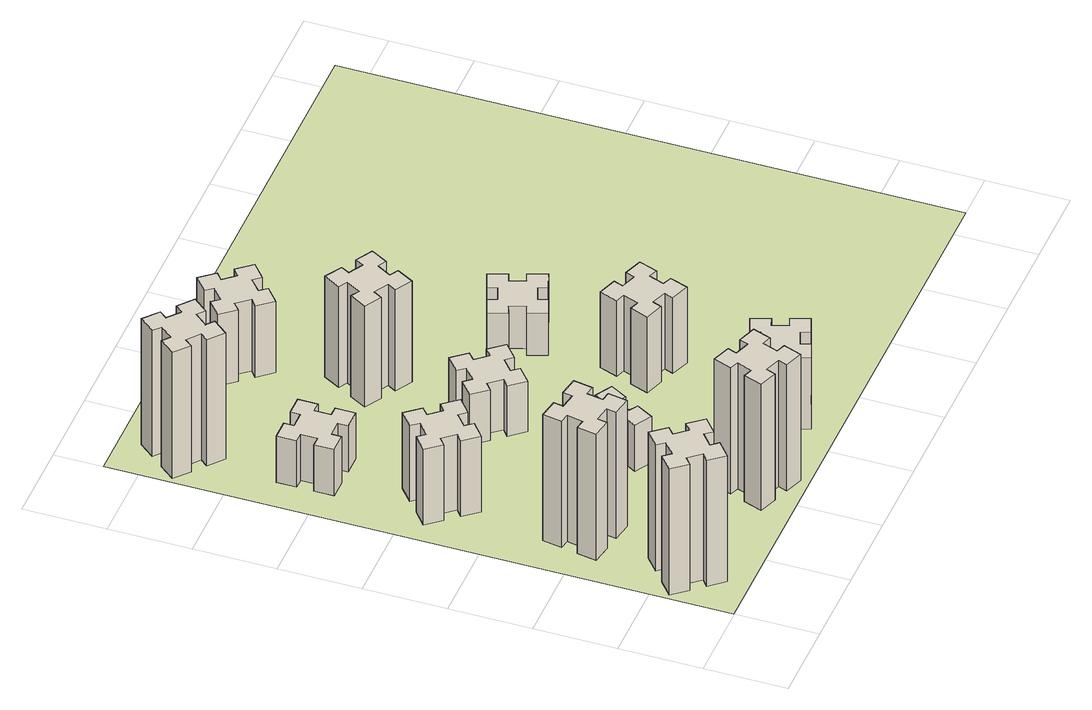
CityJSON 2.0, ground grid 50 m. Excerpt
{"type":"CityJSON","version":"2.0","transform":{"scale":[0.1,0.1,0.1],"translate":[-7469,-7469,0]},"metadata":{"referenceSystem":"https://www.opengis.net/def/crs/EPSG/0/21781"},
"CityObjects":{
"building1":{"type":"Building","attributes":{"class":"1000","function":"1000","usage":"1000","yearOfConstruction":2016,"roofType":"1000","measuredHeight":90,"storeysAboveGround":30,"storeysBelowGround":0},"geometry":[{"type":"Solid","lod":"1","boundaries":[[[[0,1,2,3,4,5,6,7,8,9,10,11,12,13,14,15,16,17,18,19]],[[17,16,20,21]],[[16,15,22,20]],[[15,14,23,22]],[[14,13,24,23]],[[13,12,25,24]],[[12,11,26,25]],[[11,10,27,26]],[[10,9,28,27]],[[9,8,29,28]],[[8,7,30,29]],[[7,6,31,30]],[[6,5,32,31]],[[5,4,33,32]],[[4,3,34,33]],[[3,2,35,34]],[[2,1,36,35]],[[1,0,37,36]],[[0,19,38,37]],[[19,18,39,38]],[[18,17,21,39]],[[24,25,26,27,28,29,30,31,32,33,34,35,36,37,38,39,21,20,22,23]]]]}]},
"building2":{"type":"Building","attributes":{"class":"1000","function":"1000","usage":"1000","yearOfConstruction":2016,"roofType":"1000","measuredHeight":90,"storeysAboveGround":30,"storeysBelowGround":0},"geometry":[{"type":"Solid","lod":"1","boundaries":[[[[40,41,42,43,44,45,46,47,48,49,50,51,52,53,54,55,56,57,58,59]],[[57,56,60,61]],[[56,55,62,60]],[[55,54,63,62]],[[54,53,64,63]],[[53,52,65,64]],[[52,51,66,65]],[[51,50,67,66]],[[50,49,68,67]],[[49,48,69,68]],[[48,47,70,69]],[[47,46,71,70]],[[46,45,72,71]],[[45,44,73,72]],[[44,43,74,73]],[[43,42,75,74]],[[42,41,76,75]],[[41,40,77,76]],[[40,59,78,77]],[[59,58,79,78]],[[58,57,61,79]],[[64,65,66,67,68,69,70,71,72,73,74,75,76,77,78,79,61,60,62,63]]]]}]},
"building3":{"type":"Building","attributes":{"class":"1000","function":"1000","usage":"1000","yearOfConstruction":2016,"roofType":"1000","measuredHeight":54,"storeysAboveGround":30,"storeysBelowGround":0},"geometry":[{"type":"Solid","lod":"1","boundaries":[[[[80,81,82,83,84,85,86,87,88,89,90,91,92,93,94,95,96,97,98,99]],[[97,96,100,101]],[[96,95,102,100]],[[95,94,103,102]],[[94,93,104,103]],[[93,92,105,104]],[[92,91,106,105]],[[91,90,107,106]],[[90,89,108,107]],[[89,88,109,108]],[[88,87,110,109]],[[87,86,111,110]],[[86,85,112,111]],[[85,84,113,112]],[[84,83,114,113]],[[83,82,115,114]],[[82,81,116,115]],[[81,80,117,116]],[[80,99,118,117]],[[99,98,119,118]],[[98,97,101,119]],[[104,105,106,107,108,109,110,111,112,113,114,115,116,117,118,119,101,100,102,103]]]]}]},
"building4":{"type":"Building","attributes":{"class":"1000","function":"1000","usage":"1000","yearOfConstruction":2016,"roofType":"1000","measuredHeight":33,"storeysAboveGround":30,"storeysBelowGround":0},"geometry":[{"type":"Solid","lod":"1","boundaries":[[[[120,121,122,123,124,125,126,127,128,129,130,131,132,133,134,135,136,137,138,139]],[[137,136,140,141]],[[136,135,142,140]],[[135,134,143,142]],[[134,133,144,143]],[[133,132,145,144]],[[132,131,146,145]],[[131,130,147,146]],[[130,129,148,147]],[[129,128,149,148]],[[128,127,150,149]],[[127,126,151,150]],[[126,125,152,151]],[[125,124,153,152]],[[124,123,154,153]],[[123,122,155,154]],[[122,121,156,155]],[[121,120,157,156]],[[120,139,158,157]],[[139,138,159,158]],[[138,137,141,159]],[[144,145,146,147,148,149,150,151,152,153,154,155,156,157,158,159,141,140,142,143]]]]}]},
"building5":{"type":"Building","attributes":{"class":"1000","function":"1000","usage":"1000","yearOfConstruction":2016,"roofType":"1000","measuredHeight":90,"storeysAboveGround":30,"storeysBelowGround":0},"geometry":[{"type":"Solid","lod":"1","boundaries":[[[[160,161,162,163,164,165,166,167,168,169,170,171,172,173,174,175,176,177,178,179]],[[177,176,180,181]],[[176,175,182,180]],[[175,174,183,182]],[[174,173,184,183]],[[173,172,185,184]],[[172,171,186,185]],[[171,170,187,186]],[[170,169,188,187]],[[169,168,189,188]],[[168,167,190,189]],[[167,166,191,190]],[[166,165,192,191]],[[165,164,193,192]],[[164,163,194,193]],[[163,162,195,194]],[[162,161,196,195]],[[161,160,197,196]],[[160,179,198,197]],[[179,178,199,198]],[[178,177,181,199]],[[184,185,186,187,188,189,190,191,192,193,194,195,196,197,198,199,181,180,182,183]]]]}]},
"building6":{"type":"Building","attributes":{"class":"1000","function":"1000","usage":"1000","yearOfConstruction":2016,"roofType":"1000","measuredHeight":90,"storeysAboveGround":30,"storeysBelowGround":0},"geometry":[{"type":"Solid","lod":"1","boundaries":[[[[200,201,202,203,204,205,206,207,208,209,210,211,212,213,214,215,216,217,218,219]],[[217,216,220,221]],[[216,215,222,220]],[[215,214,223,222]],[[214,213,224,223]],[[213,212,225,224]],[[212,211,226,225]],[[211,210,227,226]],[[210,209,228,227]],[[209,208,229,228]],[[208,207,230,229]],[[207,206,231,230]],[[206,205,232,231]],[[205,204,233,232]],[[204,203,234,233]],[[203,202,235,234]],[[202,201,236,235]],[[201,200,237,236]],[[200,219,238,237]],[[219,218,239,238]],[[218,217,221,239]],[[224,225,226,227,228,229,230,231,232,233,234,235,236,237,238,239,221,220,222,223]]]]}]},
"building7":{"type":"Building","attributes":{"class":"1000","function":"1000","usage":"1000","yearOfConstruction":2016,"roofType":"1000","measuredHeight":33,"storeysAboveGround":30,"storeysBelowGround":0},"geometry":[{"type":"Solid","lod":"1","boundaries":[[[[240,241,242,243,244,245,246,247,248,249,250,251,252,253,254,255,256,257,258,259]],[[257,256,260,261]],[[256,255,262,260]],[[255,254,263,262]],[[254,253,264,263]],[[253,252,265,264]],[[252,251,266,265]],[[251,250,267,266]],[[250,249,268,267]],[[249,248,269,268]],[[248,247,270,269]],[[247,246,271,270]],[[246,245,272,271]],[[245,244,273,272]],[[244,243,274,273]],[[243,242,275,274]],[[242,241,276,275]],[[241,240,277,276]],[[240,259,278,277]],[[259,258,279,278]],[[258,257,261,279]],[[264,265,266,267,268,269,270,271,272,273,274,275,276,277,278,279,261,260,262,263]]]]}]},
"building8":{"type":"Building","attributes":{"class":"1000","function":"1000","usage":"1000","yearOfConstruction":2016,"roofType":"1000","measuredHeight":36,"storeysAboveGround":30,"storeysBelowGround":0},"geometry":[{"type":"Solid","lod":"1","boundaries":[[[[280,281,282,283,284,285,286,287,288,289,290,291,292,293,294,295,296,297,298,299]],[[297,296,300,301]],[[296,295,302,300]],[[295,294,303,302]],[[294,293,304,303]],[[293,292,305,304]],[[292,291,306,305]],[[291,290,307,306]],[[290,289,308,307]],[[289,288,309,308]],[[288,287,310,309]],[[287,286,311,310]],[[286,285,312,311]],[[285,284,313,312]],[[284,283,314,313]],[[283,282,315,314]],[[282,281,316,315]],[[281,280,317,316]],[[280,299,318,317]],[[299,298,319,318]],[[298,297,301,319]],[[304,305,306,307,308,309,310,311,312,313,314,315,316,317,318,319,301,300,302,303]]]]}]},
"building9":{"type":"Building","attributes":{"class":"1000","function":"1000","usage":"1000","yearOfConstruction":2016,"roofType":"1000","measuredHeight":51,"storeysAboveGround":30,"storeysBelowGround":0},"geometry":[{"type":"Solid","lod":"1","boundaries":[[[[320,321,322,323,324,325,326,327,328,329,330,331,332,333,334,335,336,337,338,339]],[[337,336,340,341]],[[336,335,342,340]],[[335,334,343,342]],[[334,333,344,343]],[[333,332,345,344]],[[332,331,346,345]],[[331,330,347,346]],[[330,329,348,347]],[[329,328,349,348]],[[328,327,350,349]],[[327,326,351,350]],[[326,325,352,351]],[[325,324,353,352]],[[324,323,354,353]],[[323,322,355,354]],[[322,321,356,355]],[[321,320,357,356]],[[320,339,358,357]],[[339,338,359,358]],[[338,337,341,359]],[[344,345,346,347,348,349,350,351,352,353,354,355,356,357,358,359,341,340,342,343]]]]}]},
"building10":{"type":"Building","attributes":{"class":"1000","function":"1000","usage":"1000","yearOfConstruction":2016,"roofType":"1000","measuredHeight":72,"storeysAboveGround":30,"storeysBelowGround":0},"geometry":[{"type":"Solid","lod":"1","boundaries":[[[[360,361,362,363,364,365,366,367,368,369,370,371,372,373,374,375,376,377,378,379]],[[377,376,380,381]],[[376,375,382,380]],[[375,374,383,382]],[[374,373,384,383]],[[373,372,385,384]],[[372,371,386,385]],[[371,370,387,386]],[[370,369,388,387]],[[369,368,389,388]],[[368,367,390,389]],[[367,366,391,390]],[[366,365,392,391]],[[365,364,393,392]],[[364,363,394,393]],[[363,362,395,394]],[[362,361,396,395]],[[361,360,397,396]],[[360,379,398,397]],[[379,378,399,398]],[[378,377,381,399]],[[384,385,386,387,388,389,390,391,392,393,394,395,396,397,398,399,381,380,382,383]]]]}]},
"building11":{"type":"Building","attributes":{"class":"1000","function":"1000","usage":"1000","yearOfConstruction":2016,"roofType":"1000","measuredHeight":51,"storeysAboveGround":30,"storeysBelowGround":0},"geometry":[{"type":"Solid","lod":"1","boundaries":[[[[400,401,402,403,404,405,406,407,408,409,410,411,412,413,414,415,416,417,418,419]],[[417,416,420,421]],[[416,415,422,420]],[[415,414,423,422]],[[414,413,424,423]],[[413,412,425,424]],[[412,411,426,425]],[[411,410,427,426]],[[410,409,428,427]],[[409,408,429,428]],[[408,407,430,429]],[[407,406,431,430]],[[406,405,432,431]],[[405,404,433,432]],[[404,403,434,433]],[[403,402,435,434]],[[402,401,436,435]],[[401,400,437,436]],[[400,419,438,437]],[[419,418,439,438]],[[418,417,421,439]],[[424,425,426,427,428,429,430,431,432,433,434,435,436,437,438,439,421,420,422,423]]]]}]},
"building12":{"type":"Building","attributes":{"class":"1000","function":"1000","usage":"1000","yearOfConstruction":2016,"roofType":"1000","measuredHeight":54,"storeysAboveGround":30,"storeysBelowGround":0},"geometry":[{"type":"Solid","lod":"1","boundaries":[[[[440,441,442,443,444,445,446,447,448,449,450,451,452,453,454,455,456,457,458,459]],[[457,456,460,461]],[[456,455,462,460]],[[455,454,463,462]],[[454,453,464,463]],[[453,452,465,464]],[[452,451,466,465]],[[451,450,467,466]],[[450,449,468,467]],[[449,448,469,468]],[[448,447,470,469]],[[447,446,471,470]],[[446,445,472,471]],[[445,444,473,472]],[[444,443,474,473]],[[443,442,475,474]],[[442,441,476,475]],[[441,440,477,476]],[[440,459,478,477]],[[459,458,479,478]],[[458,457,461,479]],[[464,465,466,467,468,469,470,471,472,473,474,475,476,477,478,479,461,460,462,463]]]]}]},
"building13":{"type":"Building","attributes":{"class":"1000","function":"1000","usage":"1000","yearOfConstruction":2016,"roofType":"1000","measuredHeight":30,"storeysAboveGround":30,"storeysBelowGround":0},"geometry":[{"type":"Solid","lod":"1","boundaries":[[[[480,481,482,483,484,485,486,487,488,489,490,491,492,493,494,495,496,497,498,499]],[[497,496,500,501]],[[496,495,502,500]],[[495,494,503,502]],[[494,493,504,503]],[[493,492,505,504]],[[492,491,506,505]],[[491,490,507,506]],[[490,489,508,507]],[[489,488,509,508]],[[488,487,510,509]],[[487,486,511,510]],[[486,485,512,511]],[[485,484,513,512]],[[484,483,514,513]],[[483,482,515,514]],[[482,481,516,515]],[[481,480,517,516]],[[480,499,518,517]],[[499,498,519,518]],[[498,497,501,519]],[[504,505,506,507,508,509,510,511,512,513,514,515,516,517,518,519,501,500,502,503]]]]}]},
"landuse1":{"type":"LandUse","attributes":{"name":"plot1","function":"1010"},"geometry":[{"type":"MultiSurface","lod":"1","boundaries":[[[520,521,522,523]]]}]}
},
"vertices":[
[308,259,0],[384,323,0],[423,277,0],[515,354,0],[438,446,0],[392,408,0],[327,484,0],[373,523,0],[296,615,0],[204,538,0],[243,492,0],[166,427,0],[128,473,0],[36,396,0],[113,304,0],[159,343,0],[223,266,0],[177,228,0],[254,136,0],[346,213,0],[223,266,900],[177,228,900],[159,343,900],[113,304,900],[36,396,900],[128,473,900],[166,427,900],[243,492,900],[204,538,900],[296,615,900],[373,523,900],[327,484,900],[392,408,900],[438,446,900],[515,354,900],[423,277,900],[384,323,900],[308,259,900],[346,213,900],[254,136,900],
[444,1115,0],[345,1132,0],[356,1191,0],[237,1212,0],[217,1094,0],[276,1084,0],[258,985,0],[199,996,0],[178,877,0],[297,857,0],[307,916,0],[405,898,0],[395,839,0],[513,818,0],[534,937,0],[475,947,0],[492,1045,0],[551,1035,0],[572,1153,0],[454,1174,0],[492,1045,900],[551,1035,900],[475,947,900],[534,937,900],[513,818,900],[395,839,900],[405,898,900],[307,916,900],[297,857,900],[178,877,900],[199,996,900],[258,985,900],[276,1084,900],[217,1094,900],[237,1212,900],[356,1191,900],[345,1132,900],[444,1115,900],[454,1174,900],[572,1153,900],
[492,1888,0],[427,1964,0],[473,2003,0],[396,2095,0],[304,2018,0],[343,1972,0],[266,1907,0],[228,1953,0],[136,1876,0],[213,1784,0],[259,1823,0],[323,1746,0],[277,1708,0],[354,1616,0],[446,1693,0],[408,1739,0],[484,1803,0],[523,1757,0],[615,1834,0],[538,1926,0],[484,1803,540],[523,1757,540],[408,1739,540],[446,1693,540],[354,1616,540],[277,1708,540],[323,1746,540],[259,1823,540],[213,1784,540],[136,1876,540],[228,1953,540],[266,1907,540],[343,1972,540],[304,2018,540],[396,2095,540],[473,2003,540],[427,1964,540],[492,1888,540],[538,1926,540],[615,1834,540],
[485,2545,0],[485,2645,0],[545,2645,0],[545,2765,0],[425,2765,0],[425,2705,0],[325,2705,0],[325,2765,0],[205,2765,0],[205,2645,0],[265,2645,0],[265,2545,0],[205,2545,0],[205,2425,0],[325,2425,0],[325,2485,0],[425,2485,0],[425,2425,0],[545,2425,0],[545,2545,0],[425,2485,330],[425,2425,330],[325,2485,330],[325,2425,330],[205,2425,330],[205,2545,330],[265,2545,330],[265,2645,330],[205,2645,330],[205,2765,330],[325,2765,330],[325,2705,330],[425,2705,330],[425,2765,330],[545,2765,330],[545,2645,330],[485,2645,330],[485,2545,330],[545,2545,330],[545,2425,330],
[1029,360,0],[995,266,0],[939,287,0],[897,174,0],[1010,133,0],[1031,189,0],[1125,155,0],[1104,99,0],[1217,57,0],[1258,170,0],[1202,191,0],[1236,285,0],[1292,264,0],[1333,377,0],[1220,418,0],[1200,362,0],[1106,396,0],[1127,452,0],[1014,493,0],[973,380,0],[1106,396,900],[1127,452,900],[1200,362,900],[1220,418,900],[1333,377,900],[1292,264,900],[1236,285,900],[1202,191,900],[1258,170,900],[1217,57,900],[1104,99,900],[1125,155,900],[1031,189,900],[1010,133,900],[897,174,900],[939,287,900],[995,266,900],[1029,360,900],[973,380,900],[1014,493,900],
[384,3387,0],[308,3452,0],[346,3498,0],[254,3575,0],[177,3483,0],[223,3444,0],[159,3368,0],[113,3406,0],[36,3314,0],[128,3237,0],[166,3283,0],[243,3219,0],[204,3173,0],[296,3096,0],[373,3188,0],[327,3226,0],[392,3303,0],[438,3264,0],[515,3356,0],[423,3433,0],[392,3303,900],[438,3264,900],[327,3226,900],[373,3188,900],[296,3096,900],[204,3173,900],[243,3219,900],[166,3283,900],[128,3237,900],[36,3314,900],[113,3406,900],[159,3368,900],[223,3444,900],[177,3483,900],[254,3575,900],[346,3498,900],[308,3452,900],[384,3387,900],[423,3433,900],[515,3356,900],
[1086,1017,0],[1136,1104,0],[1188,1074,0],[1248,1178,0],[1144,1238,0],[1114,1186,0],[1027,1236,0],[1057,1288,0],[953,1348,0],[893,1244,0],[945,1214,0],[895,1127,0],[843,1157,0],[783,1053,0],[887,993,0],[917,1045,0],[1004,995,0],[974,943,0],[1078,883,0],[1138,987,0],[1004,995,330],[974,943,330],[917,1045,330],[887,993,330],[783,1053,330],[843,1157,330],[895,1127,330],[945,1214,330],[893,1244,330],[953,1348,330],[1057,1288,330],[1027,1236,330],[1114,1186,330],[1144,1238,330],[1248,1178,330],[1188,1074,330],[1136,1104,330],[1086,1017,330],[1138,987,330],[1078,883,330],
[1083,1972,0],[1006,1907,0],[968,1953,0],[876,1876,0],[953,1784,0],[999,1823,0],[1063,1746,0],[1017,1708,0],[1094,1616,0],[1186,1693,0],[1148,1739,0],[1224,1803,0],[1263,1757,0],[1355,1834,0],[1278,1926,0],[1232,1888,0],[1167,1964,0],[1213,2003,0],[1136,2095,0],[1044,2018,0],[1167,1964,360],[1213,2003,360],[1232,1888,360],[1278,1926,360],[1355,1834,360],[1263,1757,360],[1224,1803,360],[1148,1739,360],[1186,1693,360],[1094,1616,360],[1017,1708,360],[1063,1746,360],[999,1823,360],[953,1784,360],[876,1876,360],[968,1953,360],[1006,1907,360],[1083,1972,360],[1044,2018,360],[1136,2095,360],
[1765,496,0],[1671,462,0],[1650,518,0],[1537,477,0],[1579,364,0],[1635,385,0],[1669,291,0],[1613,270,0],[1654,157,0],[1767,199,0],[1746,255,0],[1840,289,0],[1860,233,0],[1973,274,0],[1932,387,0],[1876,366,0],[1842,460,0],[1898,480,0],[1857,593,0],[1744,552,0],[1842,460,510],[1898,480,510],[1876,366,510],[1932,387,510],[1973,274,510],[1860,233,510],[1840,289,510],[1746,255,510],[1767,199,510],[1654,157,510],[1613,270,510],[1669,291,510],[1635,385,510],[1579,364,510],[1537,477,510],[1650,518,510],[1671,462,510],[1765,496,510],[1744,552,510],[1857,593,510],
[1314,2666,0],[1227,2716,0],[1257,2768,0],[1153,2828,0],[1093,2724,0],[1145,2694,0],[1095,2607,0],[1043,2637,0],[983,2533,0],[1087,2473,0],[1117,2525,0],[1204,2475,0],[1174,2423,0],[1278,2363,0],[1338,2467,0],[1286,2497,0],[1336,2584,0],[1388,2554,0],[1448,2658,0],[1344,2718,0],[1336,2584,720],[1388,2554,720],[1286,2497,720],[1338,2467,720],[1278,2363,720],[1174,2423,720],[1204,2475,720],[1117,2525,720],[1087,2473,720],[983,2533,720],[1043,2637,720],[1095,2607,720],[1145,2694,720],[1093,2724,720],[1153,2828,720],[1257,2768,720],[1227,2716,720],[1314,2666,720],[1344,2718,720],[1448,2658,720],
[1232,3368,0],[1167,3444,0],[1213,3483,0],[1136,3575,0],[1044,3498,0],[1083,3452,0],[1006,3387,0],[968,3433,0],[876,3356,0],[953,3264,0],[999,3303,0],[1063,3226,0],[1017,3188,0],[1094,3096,0],[1186,3173,0],[1148,3219,0],[1224,3283,0],[1263,3237,0],[1355,3314,0],[1278,3406,0],[1224,3283,510],[1263,3237,510],[1148,3219,510],[1186,3173,510],[1094,3096,510],[1017,3188,510],[1063,3226,510],[999,3303,510],[953,3264,510],[876,3356,510],[968,3433,510],[1006,3387,510],[1083,3452,510],[1044,3498,510],[1136,3575,510],[1213,3483,510],[1167,3444,510],[1232,3368,510],[1278,3406,510],[1355,3314,510],
[1769,1300,0],[1735,1206,0],[1679,1227,0],[1637,1114,0],[1750,1073,0],[1771,1129,0],[1865,1095,0],[1844,1039,0],[1957,997,0],[1998,1110,0],[1942,1131,0],[1976,1225,0],[2032,1204,0],[2073,1317,0],[1960,1358,0],[1940,1302,0],[1846,1336,0],[1867,1392,0],[1754,1433,0],[1713,1320,0],[1846,1336,540],[1867,1392,540],[1940,1302,540],[1960,1358,540],[2073,1317,540],[2032,1204,540],[1976,1225,540],[1942,1131,540],[1998,1110,540],[1957,997,540],[1844,1039,540],[1865,1095,540],[1771,1129,540],[1750,1073,540],[1637,1114,540],[1679,1227,540],[1735,1206,540],[1769,1300,540],[1713,1320,540],[1754,1433,540],
[1976,1946,0],[1942,2040,0],[1998,2060,0],[1957,2173,0],[1844,2132,0],[1865,2076,0],[1771,2042,0],[1750,2098,0],[1637,2057,0],[1679,1944,0],[1735,1965,0],[1769,1871,0],[1713,1850,0],[1754,1737,0],[1867,1779,0],[1846,1835,0],[1940,1869,0],[1960,1813,0],[2073,1854,0],[2032,1967,0],[1940,1869,300],[1960,1813,300],[1846,1835,300],[1867,1779,300],[1754,1737,300],[1713,1850,300],[1769,1871,300],[1735,1965,300],[1679,1944,300],[1637,2057,300],[1750,2098,300],[1771,2042,300],[1865,2076,300],[1844,2132,300],[1957,2173,300],[1998,2060,300],[1942,2040,300],[1976,1946,300],[2032,1967,300],[2073,1854,300],
[5,3705,0],[3705,3705,0],[3705,5,0],[5,5,0]
]}
